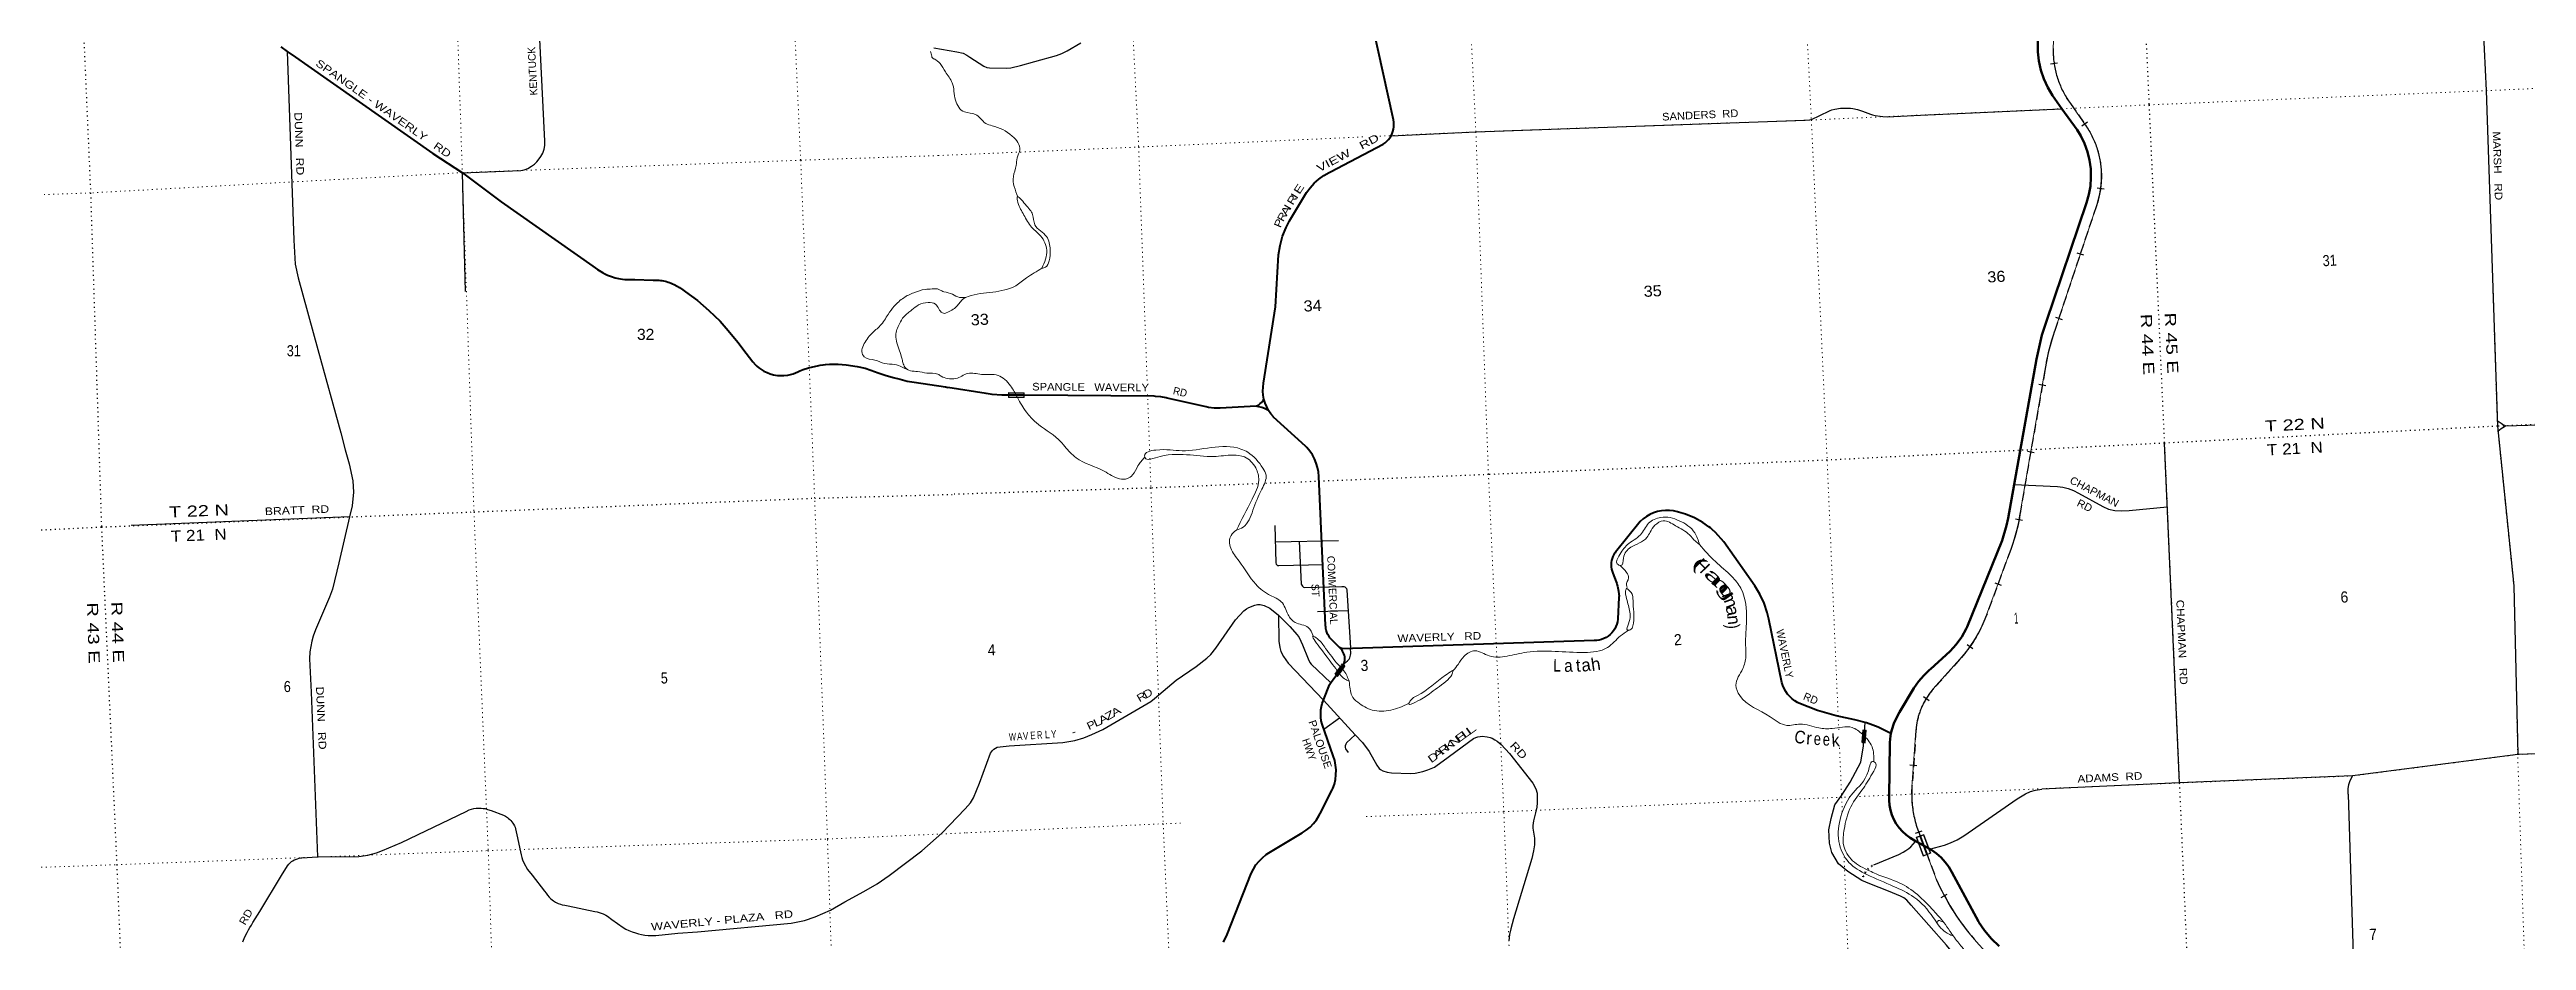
# Model space of a CAD drawing. Header units: feet. Extents: x 745759 to 1002271, y -170898 to 32007.
# Drawn here: x 920154 to 959277, y -43745 to -29678 of the extents above; entities that cross this region are included whole.
import ezdxf
from ezdxf.enums import TextEntityAlignment as Align

# ---------------------------------------------------------------- set-up
doc = ezdxf.new("R2010")
doc.units = ezdxf.units.FT
doc.header["$LTSCALE"] = 48
doc.linetypes.add('DOTTED', pattern=[1.5, 0.3, -1.2])
doc.linetypes.add('MEDIUM_DASHED', pattern=[4.5, 3, -1.5])
for name, color, linetype, lineweight in [('23', 7, 'Continuous', 70), ('26', 7, 'Continuous', 40), ('29', 7, 'Continuous', 25), ('31', 7, 'Continuous', 13), ('34', 7, 'Continuous', 13), ('39', 7, 'Continuous', 13), ('59', 7, 'Continuous', 13), ('6', 7, 'DOTTED', 25), ('61', 7, 'Continuous', 13), ('63', 7, 'Continuous', 25), ('7', 7, 'DOTTED', 13)]:
    doc.layers.add(name, color=color, linetype=linetype, lineweight=lineweight)
for name, color, linetype in [('27', 7, 'Continuous'), ('30', 7, 'Continuous'), ('41', 7, 'Continuous')]:
    doc.layers.add(name, color=color, linetype=linetype)

msp = doc.modelspace()

# ---------------------------------------------------------------- linework, layer by layer
at = {"layer": '23'}
for points in [[(951940.63, -30613.39), (951789.19, -30402.25), (951715.12, -30275.51), (951654.69, -30141.72), (951608.59, -30002.35), (951577.3, -29858.93), (951561.18, -29713.01), (951560.4, -29566.22), (951574.96, -29420.14), (951604.72, -29276.39), (951649.34, -29136.54), (951708.33, -29002.12), (951733.03, -28955.23), (952383.82, -27950.33), (952427.6, -27878.3), (952463.6, -27802.09), (952491.44, -27722.54), (952510.82, -27640.51), (952514.36, -27619.39), (952758.85, -25795.32)], [(951185.55, -36545.05), (951535.98, -34568.84), (951623.24, -34190.5), (951689.95, -33981.28), (952326.64, -32099.63), (952364.64, -31968.06), (952388.68, -31833.24), (952398.5, -31696.65), (952393.99, -31559.78), (952375.19, -31424.13), (952342.32, -31291.19), (952295.73, -31162.41), (952235.93, -31039.21), (952180.73, -30948.14), (951940.63, -30613.39)], [(949239.82, -40479.66), (949252.83, -40417.51), (949283.91, -40320.82), (949324.94, -40227.91), (949373.61, -40142.65), (949601.3, -39761.23), (949673.47, -39656.58), (949756.18, -39560.05), (949848.53, -39472.69), (949863.86, -39459.86), (950174.72, -39178.73), (950271.64, -39070.12), (950356.67, -38951.97), (950428.88, -38825.59), (950444.49, -38793.6), (950995.57, -37429.7), (951065.65, -37195.56), (951091.14, -37077.49), (951185.55, -36545.05)], [(950947.22, -43836.03), (950825.71, -43718.65), (950717.13, -43589.22), (950622.68, -43449.14), (950621.17, -43446.63), (950198.74, -42665.12), (950150.94, -42583.4), (950094.86, -42507.13), (950031.12, -42437.14), (949960.41, -42374.19), (949883.5, -42318.98), (949847.94, -42297.31), (949608.64, -42167.42), (949541.21, -42126.98), (949478.37, -42079.71), (949420.82, -42026.14), (949369.18, -41966.84), (949324.02, -41902.47), (949285.84, -41833.73), (949255.05, -41761.38), (949232, -41686.21), (949216.93, -41609.04), (949210.01, -41530.71), (949209.73, -41486.21), (949221.72, -40617.97), (949232.02, -40516.93), (949239.82, -40479.66)]]:
    msp.add_lwpolyline(points, dxfattribs=at)
at = {"layer": '26'}
msp.add_line((923808.96, -29636.17), (923908.87, -29706.64), dxfattribs=at)
for points in [[(940529.25, -39119.01), (940525.45, -39115.25), (940425.32, -39016.09), (940400.38, -38991.39), (940378.72, -38966.33), (940378.09, -38965.6), (940358.67, -38937.7), (940342.27, -38907.91), (940329.07, -38876.58), (940319.22, -38844.04), (940315.17, -38822.87), (940311.32, -38797.78), (940310.15, -38772.87), (940200.44, -36419.5), (940195.34, -36347.72), (940182.76, -36276.88), (940162.85, -36207.73), (940135.81, -36141.05), (940101.96, -36077.56), (940061.65, -36017.95), (940015.34, -35962.88), (939992.6, -35939.69), (939488.2, -35480.18), (939487.91, -35479.87), (939446.2, -35430.9), (939409.83, -35377.84), (939379.2, -35321.26), (939354.66, -35261.79), (939336.47, -35200.09), (939324.83, -35136.82), (939319.86, -35072.68), (939321.63, -35008.37), (939330.11, -34944.6), (939518.06, -33738.58), (939566.52, -32920.21), (939591.08, -32771.74), (939631.03, -32626.65), (939685.92, -32486.54), (939738.39, -32382.31), (940006.93, -31937.83), (940065.01, -31860), (940130.91, -31788.68), (940203.9, -31724.63), (940283.18, -31668.56), (940367.89, -31621.09), (940387.6, -31611.65), (941217.57, -31170.25), (941248.28, -31149.49), (941276.65, -31125.64), (941302.38, -31098.95), (941325.17, -31069.72), (941344.78, -31038.27), (941361, -31004.94), (941373.65, -30970.09), (941382.58, -30934.12), (941387.71, -30897.41), (941388.97, -30860.36), (941386.35, -30823.39), (941380.06, -30787.7), (941056.85, -29307.34)], [(923908.87, -29706.64), (924039.07, -29797.38), (924234.68, -29934.29), (926207.26, -31319.06), (926674.75, -31622.36)], [(926674.75, -31622.36), (927288.15, -32080.82), (928736.76, -33100.21), (928771.81, -33124.06), (928809.19, -33151.18), (928889.1, -33200.75), (928927.89, -33220.85), (928966.21, -33238.62), (929028.14, -33262.71), (929087.49, -33281.42), (929139.36, -33292.64), (929201.98, -33303.86), (929241.7, -33308.07), (929313.44, -33311.12), (929400.36, -33310.65), (929688.75, -33318.32), (929726.81, -33317.6), (929744.18, -33318.08), (929776.99, -33320.38), (929803.12, -33322.61), (929827.33, -33327.07), (929851.54, -33330.9), (929879.25, -33337.28), (929898.37, -33341.74), (929925.05, -33350.26), (929944.49, -33356.64), (929971.72, -33366.36), (929994.34, -33376.08), (930020.31, -33388.35), (930068.73, -33413.69), (930103.46, -33436.65), (930157.3, -33471.71), (930201.9, -33501.99), (930391.14, -33640.66), (930569.54, -33797.49), (930745.39, -33964.53), (930871.55, -34112.44), (931027.01, -34301.15), (931156.99, -34474.56), (931264.03, -34607.17), (931307.2, -34656.73), (931326.32, -34676.18), (931355.62, -34701.36), (931389.39, -34725.59), (931436.54, -34753.96), (931487.19, -34779.46), (931535.62, -34798.59), (931589.14, -34813.25), (931650.3, -34824.09), (931703.19, -34827.28), (931750.34, -34825.37), (931815.96, -34819.63), (931858.97, -34811.02), (931901.66, -34797.63), (931936.7, -34784.24), (931974.29, -34767.67), (932006.79, -34751.73), (932059.03, -34731.96), (932144.41, -34705.19), (932209.56, -34688.13), (932282.51, -34672.51), (932325.99, -34663.75), (932374.1, -34656.1), (932412.01, -34651), (932472.54, -34648.13), (932513.47, -34646.69), (932568.27, -34646.37), (932613.19, -34647.97), (932738.07, -34654.03), (932910.1, -34682.08), (933036.26, -34710.13), (933129.28, -34742.01), (933242.69, -34781.54), (933352.28, -34818.51), (933480.99, -34856.77), (933591.85, -34884.82), (933699.52, -34912.22), (933809.11, -34930.08), (934306.09, -35005.31), (934342.82, -35013.25)], [(935551.5, -35136.01), (935196.91, -35132.98), (935043.15, -35124.2), (934949.88, -35110.93), (934342.82, -35013.25)], [(939211.98, -35311.06), (938645.13, -35340.91), (938551.84, -35339.95), (938459.17, -35329.24), (938421.59, -35322.06), (937806.66, -35180.88), (937790, -35176.99), (937706.93, -35161.06), (937622.64, -35153.9), (937604.37, -35153.52), (935551.5, -35136.01)], [(939211.98, -35311.06), (939235.17, -35299.46), (939257.01, -35285.5), (939277.28, -35269.33), (939295.75, -35251.13), (939312.21, -35231.1), (939326.49, -35209.46), (939333.92, -35195.84)], [(939409.74, -35379.58), (939386.89, -35365.78), (939345.56, -35345.29), (939302.31, -35329.23), (939257.62, -35317.77), (939211.98, -35311.06)], [(948951.08, -40345.84), (948855.56, -40310.83), (948669.82, -40264.06), (948376.15, -40200.17), (948079.75, -40114.83), (947786.14, -39996.31), (947765.72, -39986.22), (947721.01, -39959.76), (947679.3, -39928.78), (947641.06, -39893.61), (947606.71, -39854.63), (947576.62, -39812.27), (947551.12, -39767), (947530.49, -39719.32), (947514.96, -39669.74), (947311.34, -38674.36), (947285.59, -38567.8), (947235.76, -38420.61), (947170.82, -38279.44), (947091.48, -38145.83), (946598.89, -37448.79), (946468, -37306.08), (946413.78, -37255.88), (946388.74, -37232.69), (946363.78, -37215.24), (946265.76, -37146.72), (946134.41, -37074.04), (945996.19, -37015.5), (945885.9, -36980.42), (945868.74, -36975.41), (945806.16, -36961.63), (945742.48, -36954.46), (945678.39, -36953.99), (945614.61, -36960.22), (945551.83, -36973.08), (945490.74, -36992.43), (945432, -37018.07), (945376.27, -37049.7), (945324.15, -37086.99), (945276.21, -37129.52), (944886.96, -37616.19), (944881.86, -37623.02), (944863.4, -37651.45), (944848.01, -37681.65), (944835.87, -37713.29), (944827.1, -37746.03), (944821.8, -37779.5), (944820.02, -37813.35), (944821.8, -37847.19), (944827.1, -37880.67), (944835.87, -37913.41), (944848.02, -37945.05), (944899.93, -38083.79), (944909.34, -38108.95), (944916.62, -38133.79), (944922.38, -38153.42), (944937.59, -38228.01), (944942.5, -38278.79), (944944.91, -38303.72), (944943.71, -38328.79), (944927.42, -38669.13), (944926.9, -38674.34), (944920.69, -38713.17), (944910.45, -38751.13), (944896.29, -38787.82), (944878.38, -38822.83), (944856.91, -38855.77), (944832.12, -38886.28), (944804.27, -38914.04), (944773.67, -38938.74), (944740.66, -38960.1), (944705.59, -38977.89), (944668.86, -38991.92), (944630.86, -39002.04), (944592.01, -39008.12), (944552.74, -39010.12), (940575.45, -39138.51), (940529.25, -39119.01)], [(940235.52, -40106), (940245.06, -40050.27), (940257.03, -40006.05), (940350.41, -39761.62), (940359.9, -39736.77), (940371.19, -39711.62), (940373.78, -39705.84), (940390.73, -39676.66), (940392.96, -39673.61), (940411.73, -39648.03), (940430.06, -39623.61), (940567.13, -39441.06), (940572.18, -39433.92), (940585.08, -39412.66), (940595.67, -39390.18), (940603.86, -39366.71), (940609.56, -39342.51), (940612.69, -39317.85), (940613.22, -39293), (940611.16, -39268.22), (940606.52, -39243.8), (940599.35, -39220), (940589.73, -39197.08), (940577.77, -39175.28), (940570.16, -39164.32), (940529.25, -39119.01)], [(938697.69, -43774.59), (938754.99, -43653.32), (939133.3, -42685.93), (939168.27, -42617.4), (939210.21, -42552.91), (939258.66, -42493.16), (939313.09, -42438.8), (939372.9, -42390.42), (939414.4, -42362.42), (939941.82, -42044.64), (940005.06, -42002.5), (940063.54, -41953.99), (940116.63, -41899.63), (940163.75, -41840.01), (940204.38, -41775.8), (940223.26, -41739.87), (940414.44, -41369.33), (940423.23, -41348.35), (940447.68, -41276.67), (940464.5, -41202.82), (940473.51, -41127.62), (940474.61, -41051.89), (940467.79, -40976.46), (940453.13, -40902.16), (940430.77, -40829.8), (940256.19, -40329.7), (940242.24, -40274.9), (940234.1, -40218.94), (940231.85, -40162.43), (940235.52, -40106)], [(949239.82, -40479.66), (949215.34, -40465.68), (949207.36, -40461.12), (949035.4, -40376.76), (948951.08, -40345.84)]]:
    msp.add_lwpolyline(points, dxfattribs=at)
at = {"layer": '29'}
for p, q in [((926723.81, -33497.59), (926674.75, -31622.36)), ((953556.79, -35892.94), (953793.7, -41258.46)), ((924890.12, -37057.74), (921441.41, -37191.73)), ((939510.08, -37193.93), (939524.49, -37781.91)), ((939517.19, -37451.5), (940511.96, -37428.41)), ((939893.78, -37440.84), (939924.91, -38117.61)), ((939570.54, -37827.15), (940269.23, -37810.28)), ((939979.11, -38172.84), (940566.09, -38154.05)), ((940647.08, -38216.29), (940702.34, -39125.74)), ((940666.74, -38541.37), (940184.22, -38555.53)), ((940531.03, -40232.87), (940283.27, -40415.23)), ((948969.69, -42552.48), (949362.03, -42386.96))]:
    msp.add_line(p, q, dxfattribs=at)
for points in [[(923908.87, -29706.64), (924014.54, -32689.35), (924035.24, -33069.14), (924081.83, -33281.47), (924392.38, -34413.92), (924754.68, -35729.36), (924826.28, -35999.52), (924888.39, -36217.03), (924947.05, -36489.79), (924957.4, -36669.32), (924933.25, -36883.38), (924890.12, -37057.74)], [(926674.75, -31622.36), (927596.44, -31585.94), (927651.82, -31579.01), (927710.65, -31554.77), (927766.03, -31521.87), (927816.21, -31487.24), (927852.55, -31452.61), (927890.62, -31402.4), (927916.57, -31367.77), (927944.26, -31312.36), (927966.76, -31250.02), (927977.14, -31192.88), (927978.87, -31127.09), (927893.89, -29408.59)], [(934122.19, -29649.99), (934484.52, -29714.42), (934582.95, -29736.8), (934644.46, -29768.14), (934690.32, -29799.46), (934909.54, -29942.7), (934957.63, -29960.61), (935003.49, -29965.08), (935273.03, -29971.8), (935339.02, -29965.08), (935491.13, -29929.27), (935714.82, -29866.6), (936059.3, -29772.61), (936142.07, -29741.29), (936229.31, -29700.99), (936444.05, -29571.18)], [(958591.17, -29348.38), (958642.35, -30327.36), (958817.62, -35625.41), (959078.03, -38147.05), (959138.16, -40809.52)], [(941346.35, -31038.28), (942683.43, -30977.46), (947883.89, -30794.13)], [(947883.89, -30794.13), (947956.31, -30787.59), (947997.13, -30778.64), (948104.5, -30722.69), (948278.98, -30639.88), (948304.15, -30630.92), (948353.36, -30617.49), (948442.28, -30606.31), (948549.1, -30604.07), (948601.67, -30606.3), (948636.89, -30610.78), (948713.51, -30626.45), (948789, -30648.83), (948918.74, -30700.31), (948948.94, -30710.37), (948989.21, -30719.32), (949066.38, -30731.64), (949111.12, -30737.23), (949181.79, -30739.13)], [(949181.79, -30739.13), (949707.39, -30714.99), (951940.63, -30613.39)], [(958947.81, -35620.43), (958898.28, -35595.92), (958875.74, -35583.13), (958814.49, -35539.15)], [(958826.95, -35702.44), (958875.51, -35663.59), (958901.29, -35645.91), (958947.81, -35620.43), (959827.81, -35593.72), (961764.69, -35502.27), (961994.53, -35491.48), (962255.97, -35478.14), (962426.16, -35472.05), (964168.81, -35395.74), (965540.58, -35365.02)], [(951185.55, -36545.05), (951868.82, -36578.24), (951955.99, -36590.27), (952040.16, -36611.32), (952124.33, -36641.39), (952202.48, -36680.49), (952587.25, -36894.03), (952677.43, -36933.12), (952773.62, -36954.18), (952881.84, -36960.19), (953002.08, -36954.18), (953601.23, -36899.4)], [(924890.12, -37057.74), (924723.55, -37781.81), (924621.87, -38200.98), (924574.08, -38324.08), (924354.45, -38842.95), (924317.85, -38942.66), (924295.48, -39022.02), (924281.25, -39105.44), (924267.01, -39186.83), (924261.92, -39297.73), (924286.33, -39824.74), (924386.07, -42427.4)], [(939524.49, -37781.91), (939530.02, -37801.52), (939539.04, -37814.31), (939550.31, -37823.33), (939570.54, -37827.15)], [(939924.91, -38117.61), (939931.7, -38136.87), (939942.97, -38153.41), (939958, -38164.69), (939979.11, -38172.84)], [(940566.09, -38154.05), (940584.39, -38155.66), (940599.42, -38157.92), (940613.7, -38163.18), (940626.47, -38172.96), (940637.74, -38190.25), (940647.08, -38216.29)], [(934617.64, -41668.16), (934703.16, -41573.74), (934746.75, -41495.55), (934842.94, -41260.96), (935017.28, -40785.77), (935045.85, -40743.66), (935069.89, -40722.61), (935119.49, -40695.54), (935311.87, -40671.48), (936159.56, -40617.35), (936350.44, -40590.28), (936490.22, -40545.17), (936614.97, -40494.03), (936790.81, -40412.84), (937548.33, -39973.73), (937608.44, -39925.62), (937812.85, -39751.18), (937951.12, -39636.89), (938263.75, -39420.35), (938432.08, -39288.02), (938498.22, -39227.86), (938576.37, -39131.63), (938888.99, -38680.5), (939016.75, -38542.15), (939058.83, -38509.07), (939099.41, -38488.02), (939191.09, -38451.92), (939236.18, -38442.9), (939273.76, -38439.9), (939338.39, -38454.93), (939430.07, -38500.05), (939568.34, -38608.32)], [(939568.34, -38608.32), (939744.2, -38785.76), (939861.43, -38921.1), (939890.74, -38963.19), (939942.59, -39077.49), (940035.78, -39300.05), (940062.84, -39354.17), (940083.87, -39384.26), (940390.73, -39676.66)], [(939568.34, -38608.32), (939573.23, -39021.84), (939584.51, -39119.59), (939603.29, -39181.24), (939643.12, -39263.95), (939717.52, -39367.71), (940276.64, -39951.18)], [(940600.79, -39373.55), (940656.52, -39330.11), (940665.92, -39320.34), (940679.44, -39302.29), (940690.72, -39282.74), (940698.6, -39262.44), (940703.49, -39242.14), (940706.12, -39214.32), (940704.61, -39131.62)], [(940276.64, -39951.18), (940779.07, -40496.39), (940892.98, -40620)], [(940779.07, -40496.39), (940642.25, -40625.63), (940630.22, -40645.18), (940619.7, -40670.75), (940618.2, -40697.81), (940622.71, -40720.37), (940667.8, -40777.51)], [(940892.98, -40620), (940998.04, -40759.2), (941120.46, -40977.38), (941153.94, -41029.06), (941174.99, -41048.2), (941216.11, -41069.25), (941280.2, -41086.48), (941350.01, -41096.05), (941648.43, -41107.53), (941722.08, -41101.79), (941843.55, -41076.91), (941926.76, -41052.03), (942027.19, -41008.01), (942072.15, -40979.3), (942164.92, -40908.48), (942646.97, -40556.33), (942681.41, -40539.11), (942712.02, -40529.54), (942752.19, -40523.8), (942784.7, -40521.88), (942863.14, -40529.54), (942909.05, -40541.03), (942941.56, -40552.5), (942983.65, -40575.48), (943020, -40598.44), (943083.12, -40652.02), (943213.2, -40793.65), (943584.3, -41260.64), (943631.17, -41348.69), (943649.34, -41421.41), (943653.17, -41574.52), (943644.56, -41641.52), (943626.39, -41727.64), (943591.95, -41857.78), (943581.44, -41928.6), (943584.3, -41972.62), (943607.26, -42129.56), (943611.08, -42188.89), (943607.26, -42234.82), (943595.78, -42328.6), (943567.63, -42449.26)], [(948780.25, -42797.14), (948557.8, -42657.79), (948413.19, -42537.21), (948304.74, -42356.36), (948268.58, -42211.67), (948256.53, -42000.68), (948292.69, -41819.82), (948352.94, -41602.79), (948461.4, -41452.08), (948593.95, -41247.11), (948762.66, -40927.6), (948804.84, -40674.4), (948834.36, -40303.06)], [(961936.25, -40708.75), (959138.16, -40809.52), (956527.83, -41147.79), (953793.7, -41258.46), (951620.04, -41354.6)], [(949849.19, -42303.38), (950087.57, -42238.6), (950182.26, -42202.24), (950286.52, -42154.38), (950390.77, -42095.06), (951235.34, -41511.31), (951365.41, -41430.93), (951441.93, -41392.64), (951524.19, -41369.69), (951620.04, -41354.6)], [(956459.65, -41434.58), (956460.53, -41348.63), (956472.01, -41283.55), (956489.22, -41233.79), (956527.83, -41147.79)], [(956459.65, -41434.58), (956613.31, -46337.44), (956714.01, -49446.41)], [(924386.07, -42427.4), (925041.08, -42418.82), (925182.47, -42400.48), (925318.62, -42361.18), (925412.88, -42327.12), (925713.99, -42196.13), (926733.84, -41707.51), (926783.59, -41685.23), (926816.98, -41674.1), (926858.22, -41663.62), (926895.53, -41657.72), (926934.81, -41655.1), (926970.81, -41656.41), (927004.85, -41659.69), (927033.65, -41664.27), (927073.58, -41675.41), (927128.56, -41695.71), (927325.44, -41768.26), (927344.42, -41777.76), (927357.84, -41784.96), (927370.93, -41792.82), (927386.64, -41803.96), (927405.46, -41818.85), (927426.74, -41837.19), (927440.48, -41851.28), (927457.5, -41871.91), (927472.23, -41891.89), (927485.32, -41911.21), (927498.41, -41937.08), (927507.91, -41958.7), (927516.58, -41985.38), (927536.87, -42075.45), (927593.66, -42344.15), (927602.17, -42391.87), (927614.61, -42435.85), (927626.7, -42472.87), (927646.65, -42521.28), (927702.83, -42624.07), (927776.21, -42715.85), (927972.5, -42969.17), (927997.05, -42999.23), (928021.82, -43031.35), (928045.67, -43060.26), (928070.89, -43085.5), (928092.45, -43103.4), (928116.3, -43121.76), (928143.81, -43138.74), (928166.29, -43151.13), (928190.14, -43161.68), (928223.16, -43174.53), (928253.89, -43183.71), (928292.87, -43190.14), (928345.16, -43197.94), (928766.66, -43286.51), (928804.96, -43293.16), (928837.07, -43301.88), (928867.34, -43311.97), (928900.82, -43326.2), (928939.8, -43344.1), (928965.48, -43361.08), (929037.95, -43413.85), (929216.35, -43541.43), (929256.71, -43566.21), (929306.25, -43588.24), (929357.61, -43609.35), (929408.98, -43625.87), (929458.51, -43640.55), (929503.46, -43650.65), (929555.51, -43659.14), (929611.93, -43664.65), (929677.51, -43666.48), (929731.17, -43664.65), (930077.68, -43632.75), (930386.8, -43607.05), (931867.28, -43474.88), (932076.42, -43430.82), (932245.19, -43372.08), (932487.35, -43265.61), (932718.5, -43137.11), (933015.7, -42971.9), (933228.51, -42850.75), (933416.55, -42719.5), (933933.89, -42328.5), (934245.76, -42051.32), (934617.64, -41668.16)], [(949362.03, -42386.96), (949432.39, -42351.52), (949473.52, -42326.64), (949519.43, -42293.14), (949551.95, -42264.44), (949628.47, -42180.22)], [(923207.61, -43768.59), (923241.63, -43687.48), (923273.81, -43620.12), (923295.59, -43579), (923316.87, -43542.35), (923342.12, -43501.74), (923367.37, -43463.6), (923404.24, -43406.38), (923473.54, -43285.53), (923818.81, -42721.13), (923913.36, -42564.61), (923934.64, -42539.35), (923951.97, -42522.51), (923978.44, -42500.46), (923998.24, -42487.09), (924020.52, -42474.71), (924039.33, -42465.79), (924069.52, -42455.88), (924097.25, -42447.96), (924123.48, -42443.01), (924141.8, -42440.03), (924386.07, -42427.4)], [(943567.63, -42449.26), (943279.19, -43404.21), (943233.28, -43563.07), (943214.15, -43653.02), (943204.05, -43753.82)], [(949206.42, -45674.09), (949981.17, -44717.13), (950172.46, -44418.56), (950197.33, -44364.97), (950217.41, -44299.89), (950249.93, -44183.15), (950254.71, -44129.56), (950257.58, -44066.4), (950254.71, -44030.03), (950241.33, -43982.19), (950210.72, -43934.34), (950118.9, -43821.42), (949560.32, -43186), (949492.4, -43111.34), (949440.76, -43073.06), (949391.98, -43048.2), (949199.72, -42967.8), (948903.22, -42851.05), (948780.25, -42797.14)]]:
    msp.add_lwpolyline(points, dxfattribs=at)
at = {"layer": '29', "linetype": 'DOTTED', "lineweight": 100}
msp.add_arc((949095.62, -42839.54), 312.34, 119.4275, 169.11693, dxfattribs=at)
at = {"layer": '31', "lineweight": 25}
for p, q in [((948784.08, -40620.13), (948799.95, -40420.52)), ((948799.95, -40420.52), (948849.6, -40426.93))]:
    msp.add_line(p, q, dxfattribs=at)
msp.add_lwpolyline([(948784.08, -40620.13), (948833.73, -40626.54), (948849.6, -40426.93)], dxfattribs=at)
msp.add_lwpolyline([(948826.42, -40617.53), (948841.02, -40433.89), (948807.26, -40429.53), (948792.66, -40613.17)], close=True, dxfattribs=at)
at = {"layer": '34'}
for p, q in [((952073.85, -30532.15), (952312.6, -30871.29)), ((952483.69, -32143.27), (951827.43, -34112.62)), ((951670.82, -34744.1), (951284.19, -36961.89)), ((951130.22, -37572.87), (950734.14, -38644.88)), ((950328.76, -39305.33), (949907.89, -39774.3)), ((949633.63, -40434.37), (949569.86, -41319.91)), ((949647.53, -41956.17), (949957.49, -42786.83))]:
    msp.add_line(p, q, dxfattribs=at)
for centre, radius, start, end in [((953234.96, -29688.87), 1435.02, 149.39473, 215.98985), ((951138.25, -31676.74), 1424.03, 340.87619, 34.4452), ((954889.7, -35207.23), 3252.02, 160.33042, 171.81239), ((948342.31, -36545.41), 2971.22, 339.76912, 351.94226), ((948635.74, -37811.53), 2257.82, 318.57712, 338.34022), ((950717.7, -40497.78), 1085.92, 138.22209, 176.65201), ((951284.58, -41433.45), 1718.48, 176.21139, 197.70843), ((953391.99, -41262.67), 3757.51, 203.93057, 228.88947)]:
    msp.add_arc(centre, radius, start, end, dxfattribs=at)
at = {"layer": '39'}
for points in [[(934070.03, -29707.27), (934090.13, -29784.01), (934092.56, -29798.6), (934130.74, -29828)], [(935450.46, -32005.09), (935378.31, -31682.27), (935422.11, -31508.86), (935436.36, -31389.29), (935480.51, -31264.22), (935361.12, -31044.46), (935043.34, -30880.82), (934940.94, -30843.57), (934781.15, -30702.36), (934604.22, -30662.73), (934462.42, -30478.33), (934412.71, -30202.76), (934303.71, -30030.84), (934220.76, -29897.93), (934128.75, -29826.93)], [(935829.49, -33130.74), (935903.98, -32845.01), (935810.68, -32623.97), (935647.89, -32462.76), (935531.69, -32267.02), (935441.28, -32063.97), (935438.62, -32009.7), (935564.73, -32120.33), (935681.36, -32283.82), (935717.43, -32445.23), (935903.57, -32631.47), (935959.87, -32836.21), (935944.56, -33016.27), (935883.07, -33116.01), (935829.49, -33130.74)], [(934294.05, -33843.68), (934465.93, -33750.02), (934576.5, -33625.7), (934662.72, -33579.13), (935053.45, -33507.48), (935414.6, -33407.07), (935587.57, -33283.7), (935829.49, -33130.74)], [(934280.92, -33502.18), (934221.78, -33475.65), (934203.24, -33464.39), (934094.56, -33458.68), (933983.84, -33466.67), (933805.38, -33518.2), (933645.58, -33597.63), (933496.84, -33731.3), (933400.43, -33860.02), (933274.67, -34037.65), (933139.89, -34163.01), (933010.22, -34346.75), (932983.85, -34448.02), (933023.65, -34529.99), (933191.89, -34581.47), (933344.09, -34637.26), (933501.52, -34648.61), (933619.21, -34690.89), (933712.75, -34735.62)], [(934280.92, -33502.18), (934417.56, -33542.87), (934526.57, -33591.89), (934640.24, -33587.14)], [(934294.05, -33843.68), (934257.53, -33834.73), (934147.31, -33697.68), (934031.93, -33671.48), (933881.46, -33710.42), (933776.07, -33788.89), (933649.02, -33895.97), (933580.52, -34008.07), (933519.39, -34192.62), (933539.66, -34309.21), (933578.22, -34433.54), (933616.67, -34551.82), (933634.04, -34620.07), (933665.59, -34692.1), (933753.35, -34751.04), (933864.39, -34761.18), (934012.01, -34786.81), (934185.12, -34803.32), (934239.6, -34837.13), (934338.28, -34873.04)], [(935444.75, -35174.75), (935331.13, -34986.67), (935136.05, -34823.03), (934873.82, -34807.76), (934657.83, -34792.22), (934468.75, -34874.07), (934338.28, -34873.04)], [(937448.49, -36117.24), (937346.12, -36249.22), (937260.72, -36394.46), (937181.11, -36452.79), (936929.34, -36404.76), (936813.33, -36335.94), (936368.48, -36124.18), (936192.87, -35947.49), (936088.24, -35833.88), (935735.73, -35567.1), (935582.88, -35403.39), (935444.75, -35174.75)], [(938902.45, -37264.43), (939148.17, -36778.85), (939254.08, -36477.47), (939206.4, -36284.4), (939026.87, -36109.92), (938850.53, -36082.35), (938545.83, -36103.42), (937625.54, -36122.62), (937460.7, -36124.7), (937451.3, -36096.96), (937627.65, -36001.63), (938042.58, -36013.4), (938972.51, -35985.67), (939079.61, -36036.8), (939319.26, -36288.91), (939368.82, -36397.27), (939303.22, -36618.09), (939160.76, -36953.51), (939006.83, -37218.98), (938902.45, -37264.43)], [(946215.16, -37494.06), (946139.68, -37308.41), (945894.96, -37116.99), (945602.77, -37064.92), (945410.26, -37159.03), (945282.39, -37340.61), (945076.79, -37495.81), (944942.99, -37679.7), (944916.7, -37799.87), (944972.35, -37827.34), (945012.79, -37708.5), (945129.12, -37537.55), (945385.08, -37383.9), (945435.22, -37298.83), (945512.36, -37190.26), (945643.65, -37119.31), (945836.6, -37198.44), (946056.69, -37338.69), (946150.3, -37442.87), (946215.16, -37494.06)], [(940112.15, -38936.8), (940035.85, -38802.15), (939828.95, -38725.72), (939718.3, -38602.24), (939609.63, -38396.05), (939439.97, -38299.66), (939205.87, -38119.81), (938944.65, -37755.94), (938811.9, -37550.95), (938816.1, -37349.27), (938902.45, -37264.43)], [(948969.25, -40921.88), (948940.24, -40685.92), (948787.82, -40489.95), (948625.69, -40383.11), (948312.66, -40398.55), (948098.98, -40388.94), (947806.39, -40328.83), (947592.18, -40349.46), (947330.06, -40213.31), (946850.91, -39876.31), (946790.75, -39716.08), (946898.54, -39452.89), (946947.56, -39263.1), (946942.71, -39082.02), (946953.19, -38803.48), (946866.46, -38183.2), (946724.56, -37996.79), (946465.73, -37763.76), (946215.16, -37494.06)], [(944965.82, -37832.63), (945064.06, -37933.63), (945096.48, -38020.68), (945059.86, -38135.3), (945073.95, -38171.94)], [(945064.24, -38183.44), (945149.43, -38279.97), (945166.45, -38422.18), (945163.83, -38778.91), (945122.64, -38841.38), (945076.49, -38843.65), (945093.83, -38746.09), (945104.28, -38507.85), (945051.5, -38292.86), (945044.92, -38240.8), (945064.24, -38183.44)], [(940468.74, -39450.17), (940214.05, -39113.69), (940112.98, -38939.37), (940177.25, -38978.51), (940309.54, -39133.16), (940510.97, -39393.45)], [(945088.84, -38852.31), (944968.36, -38935.62), (944762.23, -39121.06), (944397.89, -39197.46), (943486.55, -39194.06), (943175.79, -39255.72), (942894.08, -39253.5), (942670.83, -39171.83), (942495.99, -39257.01), (942403.78, -39386.47), (942322.26, -39483.21)], [(940680.88, -39650.75), (940610.52, -39614.91), (940468.74, -39450.17)], [(940510.97, -39393.45), (940639.74, -39550.03), (940674.17, -39636.98), (940680.88, -39650.75)], [(942312, -39483.67), (942202.98, -39557.55), (941762.07, -39877.47), (941645.62, -39963.8), (941625.71, -40009.11), (941730.98, -39981.75), (941949.8, -39850.08), (942209.71, -39653.92), (942303.21, -39550.59), (942322.03, -39483.18)], [(941619.12, -40005.96), (941339, -40109.88), (941047.26, -40108.15), (940817.93, -39984.48), (940722.21, -39878.39), (940697.02, -39774.87), (940680.88, -39650.75)], [(948859.49, -42706.2), (948575.24, -42513.11), (948416.12, -42180.47), (948449.08, -41785.98), (948640.02, -41413.92), (948882.51, -41067.52), (948963.81, -40920.47), (948995.09, -40943.11), (948967.28, -41073.42), (948803.32, -41339.38), (948604.71, -41637.28), (948501.36, -41990.92), (948491.31, -42237.21), (948634.25, -42486.02), (948901.29, -42645.78)], [(950227.44, -43678.72), (950076.53, -43595.5), (949907.17, -43382.23), (949601.77, -43060.84), (949281.69, -42891.28), (948859.49, -42706.2)], [(948901.29, -42645.78), (949004.47, -42693.41), (949369.42, -42834.57), (949656.18, -43021.9), (949914.09, -43277.13), (950073.94, -43460.64), (950169.13, -43596.97), (950202.57, -43644.69), (950227.44, -43678.72)], [(949970.52, -43460.81), (949990, -43430.53), (950026.71, -43440.81), (950062.46, -43448.55)], [(953019.06, -46833.04), (952875.26, -46648.73), (952564.03, -46454.56), (952311.15, -46301.82), (952087.6, -46214.13), (951889.43, -46028.48), (951770.85, -45907.4), (951655.59, -45894.95), (951529.21, -45860.89), (951363.54, -45681.7), (951089, -45292.3), (950862.17, -45055.68), (950880.9, -44863.36), (950967.53, -44701.94), (950975.57, -44455.75), (950923.44, -44295.13), (950812.27, -44201.9), (950627.67, -44088.11), (950362.72, -43853.37), (950227.44, -43678.72)]]:
    msp.add_spline(points, degree=3, dxfattribs=at)
at = {"layer": '59'}
for p, q in [((949636.95, -42116.56), (949748.38, -42414.96)), ((949639.31, -42116.04), (949758.85, -42071.4)), ((949758.85, -42071.4), (949870.16, -42369.47)), ((949748.38, -42414.96), (949870.16, -42369.47))]:
    msp.add_line(p, q, dxfattribs=at)
for points in [[(949647.36, -42121.57), (949695.21, -42103.7), (949800.86, -42386.81), (949753.07, -42404.66)], [(949859.86, -42364.77), (949815.85, -42381.21), (949710.2, -42098.1), (949754.15, -42081.69)]]:
    msp.add_lwpolyline(points, close=True, dxfattribs=at)
at = {"layer": '6'}
msp.add_line((939810.04, -36511.69), (939342.43, -36530.34), dxfattribs=at)
for points in [[(953102.48, -25777.46), (953315.04, -30551.83), (953556.79, -35892.94), (953793.7, -41258.46), (954028.12, -46614.04), (954119.9, -48641.07)], [(920591.86, -27122.88), (920802.08, -31941.7), (920974.3, -37216.82), (921215.98, -42549.2), (921438.62, -47942.4), (921672.33, -53278.96), (921920.16, -58617.29), (922103.55, -63954.71), (922281.45, -69322.48)], [(965540.58, -35365.02), (964168.81, -35395.74), (958817.62, -35625.41), (953556.79, -35892.94), (948231.66, -36161.62), (942882.38, -36389.18), (939866.01, -36509.46)], [(903283.29, -37972.47), (904903.77, -37914.18), (910251.07, -37710.79), (915636.06, -37476.5), (920974.3, -37216.82), (926858.47, -36977.93), (932239.75, -36761.85), (934413.53, -36701.95)], [(939230.45, -36534.8), (937550.47, -36601.79), (934413.53, -36701.95)]]:
    msp.add_lwpolyline(points, dxfattribs=at)
at = {"layer": '61'}
for p, q in [((935300.95, -35095.29), (935550.94, -35097.81)), ((935550.94, -35097.81), (935550.18, -35172.81))]:
    msp.add_line(p, q, dxfattribs=at)
at = {"layer": '61', "lineweight": 25}
for p, q in [((940574.83, -39375.77), (940613.45, -39411.09)), ((940460.14, -39541.91), (940497.22, -39575.81))]:
    msp.add_line(p, q, dxfattribs=at)
at = {"layer": '61'}
msp.add_lwpolyline([(935550.18, -35172.81), (935300.19, -35170.29), (935300.95, -35095.29)], dxfattribs=at)
msp.add_lwpolyline([(935308.26, -35162.37), (935308.86, -35103.36), (935542.86, -35105.72), (935542.26, -35164.73)], close=True, dxfattribs=at)
at = {"layer": '61', "lineweight": 25}
for points in [[(940460.14, -39541.91), (940546.92, -39426.33), (940551.26, -39420.2), (940563.02, -39400.82), (940574.83, -39375.77)], [(940470.9, -39540.9), (940553.38, -39431.04), (940557.95, -39424.59), (940570.08, -39404.61), (940577.44, -39389), (940603.7, -39413.01)], [(940603.7, -39413.01), (940600.08, -39420.71), (940586.41, -39443.25), (940580.87, -39451.08), (940496.11, -39563.96), (940470.9, -39540.9)], [(940497.22, -39575.81), (940587.34, -39455.79), (940593.1, -39447.64), (940607.14, -39424.5), (940613.45, -39411.09)]]:
    msp.add_lwpolyline(points, dxfattribs=at)
at = {"layer": '63'}
for p, q in [((951761.79, -29902.29), (951871.13, -29885.58)), ((952252.72, -30883.71), (952343.17, -30820.03)), ((952496.29, -31860.72), (952605.88, -31875.66)), ((952176.82, -32886.67), (952281.76, -32921.64)), ((951840.32, -33904.71), (951945.26, -33939.68)), ((951575.57, -34963.77), (951684.53, -34982.77)), ((951394, -36020.5), (951502.96, -36039.5)), ((951206.16, -37089.08), (951314.84, -37109.65)), ((950878.86, -38098.82), (950982.62, -38137.15)), ((950440.64, -39072.33), (950531.04, -39136.08)), ((949750.76, -39895.08), (949844.45, -39953.89)), ((949538.58, -40973.07), (949648.91, -40981.01)), ((949626.68, -42053.33), (949730.31, -42014.66)), ((950032.59, -43067.66), (950129.77, -43014.83))]:
    msp.add_line(p, q, dxfattribs=at)
at = {"layer": '63', "linetype": 'MEDIUM_DASHED'}
for points in [[(951801.31, -29663.58), (951801.04, -29688.58), (951801.17, -29713.65), (951801.94, -29738.62), (951802.99, -29763.73), (951804.47, -29788.7), (951806.47, -29813.66), (951808.89, -29838.48), (951811.72, -29863.37), (951814.87, -29888.2), (951818.65, -29912.92), (951822.74, -29937.59), (951827.36, -29962.24), (951832.29, -29986.84), (951837.76, -30011.21), (951843.56, -30035.55), (951849.78, -30059.74), (951856.52, -30083.9), (951863.61, -30107.81), (951871.1, -30131.79), (951879.06, -30155.43), (951887.41, -30179.13), (951896.23, -30202.51), (951905.37, -30225.82), (951914.85, -30248.88), (951924.84, -30271.92), (951935.32, -30294.62), (951946.01, -30317.17), (951957.22, -30339.68), (951968.7, -30361.83), (951980.61, -30383.84), (951993.06, -30405.63), (952005.67, -30427.14), (952018.71, -30448.5), (952032.29, -30469.64), (952046.03, -30490.51), (952060.11, -30511.12), (952074.75, -30531.51), (952313.51, -30870.66), (952327.5, -30891.31), (952340.94, -30912.17), (952354.02, -30933.27), (952366.95, -30954.63), (952379.33, -30976.21), (952391.28, -30997.91)], [(952391.28, -30997.91), (952403.07, -31019.89), (952414.32, -31042.08), (952425.12, -31064.4), (952435.66, -31087.07), (952445.68, -31109.74), (952455.47, -31132.58), (952464.78, -31155.74), (952473.59, -31178.91), (952482.05, -31202.31), (952490.18, -31225.76), (952497.85, -31249.54), (952505.12, -31273.24), (952511.91, -31297.26), (952518.31, -31321.21), (952524.37, -31345.4), (952529.9, -31369.6), (952535.01, -31393.92), (952539.79, -31418.29), (952544.04, -31442.86), (952547.96, -31467.48), (952551.36, -31492.1), (952554.45, -31516.76), (952556.92, -31541.52), (952559.06, -31566.3), (952560.81, -31591.03), (952562.13, -31615.88), (952562.93, -31640.73), (952563.3, -31665.71), (952563.39, -31690.53), (952562.85, -31715.44), (952561.91, -31740.28), (952560.66, -31765.16), (952558.93, -31789.85), (952556.64, -31814.75), (952554.08, -31839.49), (952550.93, -31864.11), (952547.58, -31888.7), (952543.59, -31913.38), (952539.25, -31937.79), (952534.51, -31962.12), (952529.34, -31986.58), (952523.61, -32010.73), (952517.69, -32034.85), (952511.16, -32058.84), (952504.32, -32082.88), (952497.05, -32106.54), (952489.25, -32130.21), (952484.73, -32143.62), (951828.47, -34112.98), (951819.45, -34138.82), (951801.23, -34192.36), (951783.9, -34246.69), (951767.57, -34300.83), (951752.16, -34355.44), (951737.99, -34410.54), (951724.51, -34465.42), (951711.95, -34520.76), (951700.63, -34576.61), (951689.99, -34632.24), (951680.34, -34688), (951671.91, -34744.28), (951285.28, -36962.05), (951284.14, -36971.02), (951276.05, -37022.21), (951267.39, -37073.18), (951257.7, -37124.41), (951247.28, -37175.06), (951235.91, -37225.67), (951223.33, -37276.15), (951210.28, -37326.15), (951196.31, -37376.12), (951181.1, -37425.95), (951165.46, -37475.3), (951148.96, -37524.34), (951131.25, -37573.25), (950735.17, -38645.28), (950723.89, -38673.09), (950708.57, -38709.58), (950692.56, -38745.47), (950675.92, -38781.39), (950658.6, -38816.73), (950640.81, -38851.92), (950622.49, -38886.68), (950603.37, -38921.33), (950583.58, -38955.38), (950563.44, -38989.12), (950542.5, -39022.76), (950521.19, -39055.77), (950499.24, -39088.52), (950476.45, -39120.83), (950453.48, -39152.67), (950429.83, -39184.24), (950405.38, -39215.37), (950380.73, -39246.05), (950355.57, -39276.26), (950329.58, -39306.06), (949908.71, -39775.03), (949903.33, -39781.08), (949890.97, -39795.46), (949878.81, -39809.97)], [(949878.81, -39809.97), (949866.87, -39824.7), (949855.35, -39839.68), (949843.91, -39854.87), (949832.8, -39870.2), (949822, -39885.75), (949811.52, -39901.44), (949801.25, -39917.36), (949791.18, -39933.39), (949781.53, -39949.67), (949772.1, -39966.07), (949762.98, -39982.71), (949754.07, -39999.47), (949745.58, -40016.36), (949737.3, -40033.37), (949729.34, -40050.5), (949721.7, -40067.87), (949714.38, -40085.27), (949707.26, -40102.89), (949700.58, -40120.54), (949694.1, -40138.42), (949688.05, -40156.33), (949682.22, -40174.35), (949676.71, -40192.39), (949671.51, -40210.67), (949666.75, -40228.97), (949662.19, -40247.29), (949657.95, -40265.84), (949654.05, -40284.3), (949650.46, -40302.89), (949647.31, -40321.61), (949644.37, -40340.24), (949641.75, -40358.99), (949639.55, -40377.88), (949637.59, -40396.67), (949635.95, -40415.49), (949634.73, -40434.44), (949570.96, -41319.99), (949569.99, -41334.8), (949568.58, -41364.82), (949567.65, -41394.69), (949567.16, -41424.77), (949567.33, -41454.64), (949567.92, -41484.74), (949569.17, -41514.63), (949570.81, -41544.57), (949572.93, -41574.36), (949575.64, -41604.32), (949579.01, -41634.07), (949582.71, -41663.72), (949587, -41693.54), (949591.73, -41723.04), (949597.01, -41752.54), (949602.99, -41782), (949609.24, -41811.19), (949616.04, -41840.39), (949623.54, -41869.54), (949631.33, -41898.42), (949639.6, -41927.15), (949648.57, -41955.81), (949958.51, -42786.41), (949985.51, -42846.32), (950013.73, -42905.3), (950042.99, -42963.82), (950073.09, -43022.39), (950104.41, -43080), (950136.6, -43136.8), (950169.64, -43193.66), (950203.9, -43249.55), (950239.03, -43304.64), (950275.35, -43359.63), (950312.39, -43413.46), (950350.12, -43467), (950389.23, -43519.91), (950429.06, -43571.69), (950469.92, -43623.02), (950511.3, -43673.68), (950554.07, -43723.75), (950597.22, -43772.82)]]:
    msp.add_lwpolyline(points, dxfattribs=at)
at = {"layer": '7'}
msp.add_line((937497.35, -35124.32), (937529.89, -36029.46), dxfattribs=at)
for points in [[(959722.48, -57814.89), (959678.97, -56886.27), (959489.26, -51457.97), (959312.78, -46053.2), (959138.16, -40809.52), (959083.78, -38223.32), (958817.62, -35625.41), (958642.35, -30327.36), (958403.63, -25553.38)], [(947741.42, -26005.13), (947982.41, -30790.66), (948231.66, -36161.62), (948416.8, -40469.2)], [(937117.14, -26446.12), (937356.92, -31218.01), (937489.36, -34902)], [(944053.66, -68443.57), (943978.85, -63102.28), (943769.31, -57761.6), (943528.74, -52444.61), (943331.47, -47067.06), (943125.25, -41712.11), (942882.38, -36389.18), (942683.43, -30977.46), (942447.45, -26225.61)], [(926513.67, -26878.58), (926674.75, -31613.36), (926674.75, -31622.36), (926858.47, -36977.93), (927083.7, -42326.37), (927262.2, -47692.46), (927270.37, -47924.51)], [(933218.83, -68871.17), (933093.58, -63520.64), (932996.69, -58179.7), (932829.14, -52827.89), (932621.63, -47492.89), (932442.05, -42143.3), (932239.75, -36761.85), (932018.12, -31425.09), (931802.85, -26671.32)], [(941094, -31049.24), (942683.43, -30977.46), (947982.41, -30790.66), (953315.04, -30551.83), (958642.35, -30327.36), (963941.07, -30094.23), (965312.56, -30020.69)], [(934193.07, -31351.91), (937356.92, -31218.01), (940912.95, -31057.42)], [(934193.07, -31351.91), (932018.12, -31425.09), (926674.75, -31622.36), (920802.08, -31941.7), (915388.3, -32142.21), (910000.58, -32336.22), (904705.83, -32550.8), (903070.14, -32624.87)], [(937533.49, -36129.47), (937550.47, -36601.79), (937744, -41902.97), (937982.52, -47260.35), (938136.57, -52617.88), (938423.88, -57944.65), (938536.42, -63276.02), (938643.04, -68609.69)], [(965760.96, -40530.11), (964414.77, -40617.77), (959138.16, -40809.52), (956527.83, -41147.79), (953793.7, -41258.46), (948715.2, -41472.48)], [(948426.96, -40705.74), (948460.38, -41483.22), (948470.5, -41733.55)], [(948594.43, -41477.57), (948460.38, -41483.22), (943125.25, -41712.11), (940936.28, -41789.75)], [(903496.04, -43302.3), (905129.79, -43271.03), (910539.91, -42977.84), (915850.26, -42734.77), (921215.98, -42549.2), (927074.27, -42326.89), (932442.05, -42143.3), (934635.01, -42045.96)], [(938019.33, -41893.2), (937744, -41902.97), (934635.01, -42045.96)], [(948498.38, -42423.49), (948677.52, -46855.77), (948868.81, -52193.32), (949055.79, -57525.04), (949286.49, -62886.85), (949469.27, -67988.34)]]:
    msp.add_lwpolyline(points, dxfattribs=at)

# ---------------------------------------------------------------- texts
at = {"layer": '27'}
for s, rotation, width, p in [('SPANGLE - WAVERLY   RD', 324.931, 1.25, (924345.7, -29921.71)), ('VIEW   RD', 28.005, 1.4, (940209.56, -31618.31)), ('R', 58.409, 1.3, (939792.17, -32145.31)), ('I', 58.409, 1.35, (939853.59, -32045.05)), ('E', 57.322, 1.4, (939897.2, -31974.4)), ('P', 66.894, 1.2, (939598.93, -32502.07)), ('R', 61.412, 1.2, (939642.05, -32406.75)), ('A', 60.136, 1.4, (939694.34, -32316.21)), ('I', 59.409, 1.35, (939746.27, -32219.58)), ('SPANGLE   WAVERLY', 359.511, 1.1, (935675.06, -35060.41)), ('RD', 347.07, 0.95, (937891.42, -35118.35)), ('WAVERLY   RD', 1.849, 1.15, (941446.46, -39035.36)), ('PALOUSE', 289.244, 1.05, (940037.68, -40291.44)), ('HWY', 289.244, 0.95, (939934.91, -40580.01))]:
    msp.add_text(s, height=120, rotation=rotation, dxfattribs=dict(at, width=width)).set_placement(p)
for s, rotation, p in [('COMMERCIAL', 272.669, (940333.41, -37675.13)), ('ST', 272.669, (940084.91, -38118.15)), ('WAVERLY', 281.561, (947426.33, -38844.76)), ('RD', 337.327, (947842.69, -39935.35))]:
    msp.add_text(s, height=120, rotation=rotation, dxfattribs=at).set_placement(p)
at = {"layer": '30'}
msp.add_text('KENTUCK', height=120, rotation=92.831, dxfattribs=at).set_placement((927862.23, -30399.48))
for s, rotation, width, p in [('DUNN   RD', 272.029, 1.2, (924020.77, -30670.69)), ('SANDERS  RD', 2.833, 1.1, (945626.93, -30800.39)), ('MARSH   RD', 271.895, 1.15, (958743.74, -30972.62)), ('CHAPMAN', 332.53, 1.05, (952051.23, -36517.95)), ('BRATT  RD', 2.225, 1.2, (923557.3, -37030.41)), ('RD', 334.091, 1.05, (952164.56, -36879.06)), ('CHAPMAN   RD', 272.528, 1.15, (953746.18, -38368.64)), ('DUNN   RD', 272.652, 1.2, (924362.48, -39739.72)), ('RD', 312.566, 1.3, (943212.46, -40674.58)), ('ADAMS  RD', 2.833, 1.15, (952187.78, -41254.25)), ('RD', 60.168, 1.1, (923244.59, -43513.21)), ('WAVERLY - PLAZA   RD', 5.26, 1.25, (929660.49, -43589.78))]:
    msp.add_text(s, height=120, rotation=rotation, dxfattribs=dict(at, width=width)).set_placement(p)
for s, rotation, width, p in [('R', 30.099, 1.25, (937431.82, -39948.8)), ('D', 30.099, 1.25, (937532.76, -39894.78)), ('P', 24.784, 1.2, (936630.08, -40398.93)), ('L', 24.784, 1.35, (936730.01, -40352.79)), ('A', 30.099, 1.4, (936828.53, -40298.5)), ('Z', 30.099, 1.5, (936928.26, -40240.7)), ('A', 30.099, 1.4, (937028, -40182.87)), ('W', 3.654, 0.65, (935367.8, -40589.84)), ('A', 3.654, 0.8, (935480.92, -40581.98)), ('V', 3.654, 0.8, (935575.13, -40574.51)), ('E', 3.654, 0.75, (935689.69, -40567.2)), ('R', 3.654, 0.7, (935797.67, -40560.3)), ('L', 3.654, 0.85, (935917.46, -40553.29)), ('Y', 3.654, 0.8, (936018.78, -40546.18)), ('-', 17.886, 1.2, (936348.82, -40506.75)), ('R', 36.149, 1.4, (942208.67, -40777.59)), ('K', 36.149, 1.45, (942298.99, -40711.24)), ('N', 36.149, 1.4, (942385.79, -40648.58)), ('E', 36.149, 1.5, (942476.97, -40579.14)), ('L', 36.149, 1.75, (942563.08, -40517.27)), ('L', 36.565, 1.75, (942640.3, -40463.29)), ('D', 35.669, 1.4, (942043.51, -40902.59)), ('A', 37.358, 1.6, (942123.1, -40839.96))]:
    msp.add_text(s, height=120, rotation=rotation, dxfattribs=dict(at, width=width)).set_placement(p, align=Align.CENTER)
at = {"layer": '41'}
for s, rotation, width, p in [('(', 313.882, 1.85, (946144.24, -37858.7)), ('a', 316.576, 2.05, (946377.52, -38076.9)), ('n', 315.427, 2.15, (946483.56, -38189.97)), ('g', 305.405, 1.8, (946566.54, -38282.03)), ('m', 290.34, 1.1, (946606.02, -38402.47)), ('a', 281.469, 1.1, (946642.1, -38556.6)), (')', 273.179, 0.8, (946650.21, -38792.55)), ('L', 359.724, 0.8, (943966.24, -39499.25)), ('a', 2.962, 0.9, (944148.98, -39503.91)), ('C', 351.452, 0.9, (947788.09, -40632.52)), ('e', 358.243, 0.75, (948074.37, -40659.32)), ('e', 359.366, 0.75, (948218.11, -40668.44)), ('k', 3.316, 0.95, (948370.16, -40681.86))]:
    msp.add_text(s, height=200, rotation=rotation, dxfattribs=dict(at, width=width)).set_placement(p, align=Align.CENTER)
for s, rotation, p in [('H', 313.882, (946187.21, -37897.93)), ('n', 276.64, (946661.49, -38694.16)), ('t', 3.962, (944306.54, -39501.4)), ('a', 7.901, (944435.88, -39493.35)), ('h', 8.569, (944590.6, -39480.59)), ('r', 356.608, (947940.3, -40649.97))]:
    msp.add_text(s, height=200, rotation=rotation, dxfattribs=at).set_placement(p, align=Align.CENTER)
at = {"layer": '6'}
for s, rotation, width, p in [('R 44 E', 272.592, 1.35, (953183.75, -33854.67)), ('R 45 E', 272.592, 1.35, (953562.59, -33835.05)), ('T 22 N', 2.911, 1.35, (955148.83, -35711.85)), ('T 21  N', 2.911, 1.15, (955182.72, -36087.24)), ('T 22 N', 2.325, 1.35, (922044.18, -37068.56)), ('T 21  N', 2.325, 1.15, (922074.04, -37450.49)), ('R 43 E', 271.87, 1.35, (920743.96, -38410.91)), ('R 44 E', 271.87, 1.35, (921127.75, -38398.04))]:
    msp.add_text(s, height=175, rotation=rotation, dxfattribs=dict(at, width=width)).set_placement(p)
at = {"layer": '7'}
for s, width, p in [('36', 1.1, (950765.08, -33357.45)), ('31', 0.85, (956062.4, -33100.47)), ('34', 1.1, (939965.74, -33816.59)), ('35', 1.1, (945337.57, -33584.8)), ('33', 1.1, (934708.32, -34035.06)), ('6', 0.95, (956343.69, -38412.78)), ('1', 0.5, (951189.29, -38744.08)), ('4', 0.95, (934976.92, -39248)), ('2', 0.95, (945815.37, -39086.01)), ('3', 0.95, (940865.42, -39492.43)), ('7', 0.95, (956796.11, -43738.33))]:
    msp.add_text(s, height=175, rotation=2.824, dxfattribs=dict(at, width=width)).set_placement(p)
for s, width, p in [('31', 0.85, (923901.8, -34520.67)), ('32', 1.05, (929433.48, -34262.72)), ('5', 0.85, (929809.5, -39688.48)), ('6', 0.85, (923854.53, -39823.46))]:
    msp.add_text(s, height=175, dxfattribs=dict(at, width=width)).set_placement(p)

doc.saveas('drawing.dxf')
